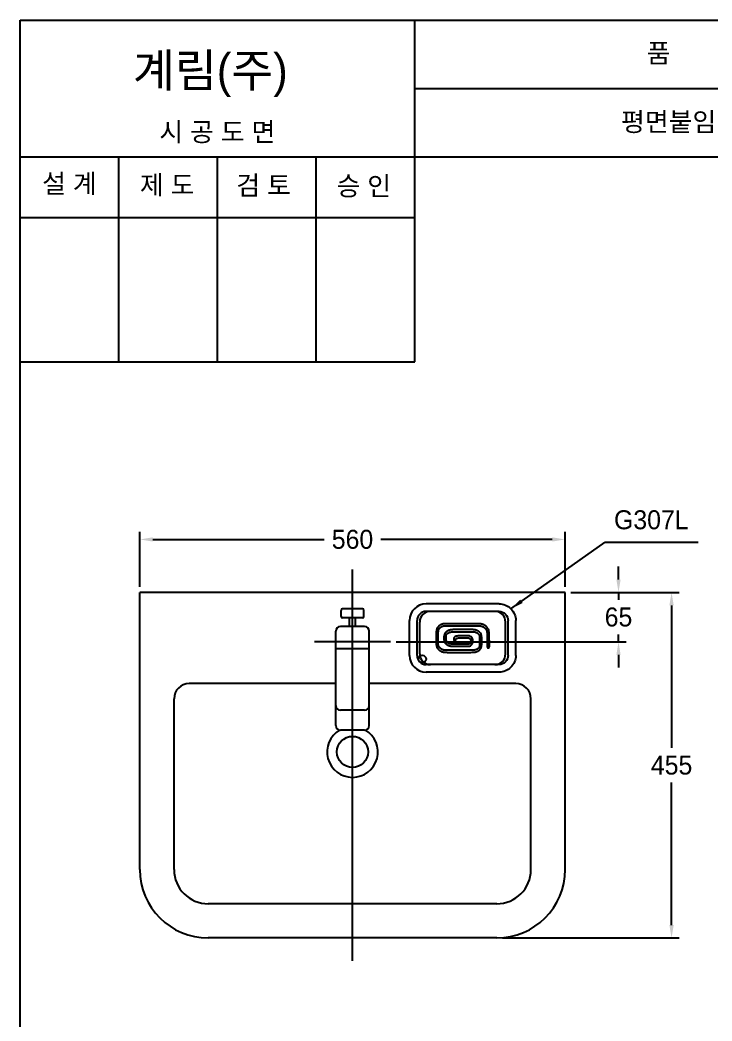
# Model space of a CAD drawing. Header units: millimetres. Extents: x 0 to 5648, y -67 to 2530.
# Drawn here: x 1936 to 2848, y 1212 to 2530 of the extents above; entities that cross this region are included whole.
import ezdxf
from ezdxf.enums import TextEntityAlignment as Align
from ezdxf.lldxf.tags import DXFTag

# ---------------------------------------------------------------- set-up
doc = ezdxf.new("R2010")
doc.units = ezdxf.units.MM
doc.layers.get('Defpoints').update_dxf_attribs({"color": 1})
for name, color, linetype in [('TEXT', 7, 'Continuous'), ('내부선 및 부속', 4, 'Continuous'), ('도각라인', 255, 'Continuous'), ('외형선', 3, 'Continuous'), ('중심선', 1, 'DASHED'), ('치수선', 7, 'Continuous')]:
    doc.layers.add(name, color=color, linetype=linetype)
doc.styles.add('____', font='')
doc.styles.add('타이틀', font='H2GTRM.TTF', dxfattribs={"height": 25})
doc.styles.get('____').set_extended_font_data('굴림')
tags = doc.linetypes.add('DASHDOT', pattern=[70, 31, -13, 13, -13]).pattern_tags.tags
tags[10:11] = [DXFTag(74, 4), DXFTag(75, 0), DXFTag(340, '0'), DXFTag(46, 0.0), DXFTag(50, 0.0), DXFTag(44, 0.0), DXFTag(45, 0.0)]
tags[8:9] = [DXFTag(74, 4), DXFTag(75, 0), DXFTag(340, '0'), DXFTag(46, 0.0), DXFTag(50, 0.0), DXFTag(44, 0.0), DXFTag(45, 0.0)]
tags[6:7] = [DXFTag(74, 4), DXFTag(75, 0), DXFTag(340, '0'), DXFTag(46, 0.0), DXFTag(50, 0.0), DXFTag(44, 0.0), DXFTag(45, 0.0)]
tags[4:5] = [DXFTag(74, 4), DXFTag(75, 0), DXFTag(340, '0'), DXFTag(46, 0.0), DXFTag(50, 0.0), DXFTag(44, 0.0), DXFTag(45, 0.0)]
tags = doc.linetypes.add('DASHED', pattern=[25.72, 12.86, -12.86]).pattern_tags.tags
tags[6:7] = [DXFTag(74, 4), DXFTag(75, 0), DXFTag(340, '0'), DXFTag(46, 0.0), DXFTag(50, 0.0), DXFTag(44, 0.0), DXFTag(45, 0.0)]
tags[4:5] = [DXFTag(74, 4), DXFTag(75, 0), DXFTag(340, '0'), DXFTag(46, 0.0), DXFTag(50, 0.0), DXFTag(44, 0.0), DXFTag(45, 0.0)]
doc.dimstyles.new('MSADIM', dxfattribs={"dimtxt": 33, "dimasz": 17, "dimexe": 10, "dimexo": 7.5, "dimgap": 10, "dimtad": 0, "dimtih": 1, "dimtoh": 1, "dimdec": 0, "dimzin": 1, "dimdsep": 46, "dimtxsty": '____', "dimcen": 11.25, "dimadec": 0, "dimazin": 0, "dimtfac": 1, "dimtdec": 0, "dimtix": 1, "dimtmove": 0, "dimatfit": 3, "dimfxl": 0, "dimtolj": 1, "dimtzin": 1, "dimarcsym": 0})

# ---------------------------------------------------------------- blocks, each defined once
blk = doc.blocks.new('*D1')
at = {"layer": 'Defpoints', "color": 0, "linetype": 'Continuous'}
for p in [(2654.1, 1846), (2094.1, 1776.2), (2654.1, 1776.2)]:
    blk.add_point(p, dxfattribs=at)
at = {"layer": '치수선', "color": 0, "linetype": 'Continuous', "lineweight": -2}
for p, q in [((2094.1, 1783.7), (2094.1, 1856)), ((2111.1, 1846), (2336.7, 1846)), ((2637.1, 1846), (2411.5, 1846)), ((2654.1, 1783.7), (2654.1, 1856))]:
    blk.add_line(p, q, dxfattribs=at)
at = {"layer": '치수선', "color": 0, "linetype": 'Continuous'}
for points in [[(2111.1, 1848.8), (2111.1, 1843.2), (2094.1, 1846)], [(2637.1, 1848.8), (2637.1, 1843.2), (2654.1, 1846)]]:
    blk.add_solid(points, dxfattribs=at)
at = {"layer": '치수선', "color": 0, "linetype": 'Continuous', "insert": (2374.1, 1846), "char_height": 25, "attachment_point": 5, "style": '____'}
blk.add_mtext('\\A1;560', dxfattribs=at)
blk = doc.blocks.new('*D2')
at = {"layer": 'Defpoints', "color": 0, "linetype": 'Continuous'}
for p in [(2654.1, 1776.2), (2724.4, 1776.2), (2424.1, 1711.2)]:
    blk.add_point(p, dxfattribs=at)
at = {"layer": '치수선', "color": 0, "linetype": 'Continuous', "lineweight": -2}
for p, q in [((2724.4, 1793.2), (2724.4, 1810.2)), ((2661.6, 1776.2), (2734.4, 1776.2)), ((2724.4, 1776.2), (2724.4, 1766.5)), ((2724.4, 1711.2), (2724.4, 1720.9)), ((2431.6, 1711.2), (2734.4, 1711.2)), ((2724.4, 1694.2), (2724.4, 1677.2))]:
    blk.add_line(p, q, dxfattribs=at)
at = {"layer": '치수선', "color": 0, "linetype": 'Continuous'}
for points in [[(2721.6, 1793.2), (2727.2, 1793.2), (2724.4, 1776.2)], [(2721.6, 1694.2), (2727.2, 1694.2), (2724.4, 1711.2)]]:
    blk.add_solid(points, dxfattribs=at)
at = {"layer": '치수선', "color": 0, "linetype": 'Continuous', "insert": (2724.4, 1743.7), "char_height": 25, "attachment_point": 5, "style": '____'}
blk.add_mtext('\\A1;65', dxfattribs=at)
blk = doc.blocks.new('*D3')
at = {"layer": 'Defpoints', "color": 0, "linetype": 'Continuous'}
for p in [(2654.1, 1776.2), (2564.1, 1321.2), (2794.3, 1321.2)]:
    blk.add_point(p, dxfattribs=at)
at = {"layer": '치수선', "color": 0, "linetype": 'Continuous', "lineweight": -2}
for p, q in [((2661.6, 1776.2), (2804.3, 1776.2)), ((2794.3, 1759.2), (2794.3, 1571.5)), ((2794.3, 1338.2), (2794.3, 1525.9)), ((2571.6, 1321.2), (2804.3, 1321.2))]:
    blk.add_line(p, q, dxfattribs=at)
at = {"layer": '치수선', "color": 0, "linetype": 'Continuous'}
for points in [[(2791.4, 1759.2), (2797.1, 1759.2), (2794.3, 1776.2)], [(2791.4, 1338.2), (2797.1, 1338.2), (2794.3, 1321.2)]]:
    blk.add_solid(points, dxfattribs=at)
at = {"layer": '치수선', "color": 0, "linetype": 'Continuous', "insert": (2794.3, 1548.7), "char_height": 25, "attachment_point": 5, "style": '____'}
blk.add_mtext('\\A1;455', dxfattribs=at)

msp = doc.modelspace()

# ---------------------------------------------------------------- linework, layer by layer
at = {"layer": '내부선 및 부속', "linetype": 'Continuous'}
for p, q in [((2387.1, 1754.6), (2361.1, 1754.6)), ((2567.1, 1761.2), (2471.1, 1761.2)), ((2387.1, 1742.6), (2361.1, 1742.6)), ((2370.1, 1731.2), (2370.1, 1742.6)), ((2378.1, 1731.2), (2378.1, 1742.6)), ((2567.1, 1751.2), (2471.1, 1751.2)), ((2561.6, 1751.2), (2476.6, 1751.2)), ((2390.1, 1731.2), (2358.1, 1731.2)), ((2449.1, 1693.2), (2449.1, 1739.2)), ((2459.1, 1693.2), (2459.1, 1739.2)), ((2462.6, 1695.2), (2462.6, 1737.2)), ((2575.6, 1695.2), (2575.6, 1737.2)), ((2579.1, 1693.2), (2579.1, 1739.2)), ((2589.1, 1693.2), (2589.1, 1739.2)), ((2352.1, 1627.2), (2352.1, 1725.2)), ((2396.1, 1627.2), (2396.1, 1725.2)), ((2533.5, 1724.4), (2534.1, 1724.3)), ((2551.5, 1720.7), (2551.6, 1707.8)), ((2554.3, 1705.7), (2554.1, 1721.7)), ((2396.1, 1702), (2352.1, 1702)), ((2519.2, 1708.1), (2507.5, 1708.1)), ((2567.1, 1681.2), (2471.1, 1681.2)), ((2561.6, 1681.2), (2476.6, 1681.2)), ((2567.1, 1671.2), (2471.1, 1671.2)), ((2352.1, 1600.9), (2352.1, 1627.2)), ((2396.1, 1600.9), (2396.1, 1627.2)), ((2390.1, 1621.2), (2358.1, 1621.2)), ((2390.1, 1594.9), (2358.1, 1594.9))]:
    msp.add_line(p, q, dxfattribs=at)
at = {"layer": '내부선 및 부속', "linetype": 'Continuous', "flags": 128}
for points in [[(2567.1, 1761.2, -0.414214), (2589.1, 1739.2)], [(2567.1, 1751.2, -0.414214), (2579.1, 1739.2)], [(2579.1, 1693.2, -0.414214), (2567.1, 1681.2)], [(2589.1, 1693.2, -0.414214), (2567.1, 1671.2)]]:
    msp.add_lwpolyline(points, format="xyb", dxfattribs=at)
at = {"layer": '내부선 및 부속', "linetype": 'Continuous'}
for centre, radius in [((2465.9, 1688.5), 5), ((2374.1, 1566.2), 20.5)]:
    msp.add_circle(centre, radius, dxfattribs=at)
for centre, radius, start, end in [((2361.1, 1752.6), 2, 90, 180), ((2387.1, 1752.6), 2, 0, 90), ((2471.1, 1739.2), 22, 90, 180), ((2361.1, 1744.6), 2, 180, 270), ((2387.1, 1744.6), 2, 270, 0), ((2471.1, 1739.2), 12, 90, 180), ((2476.6, 1737.2), 14, 90, 180), ((2561.6, 1737.2), 14, 0, 90), ((2358.1, 1725.2), 6, 90, 180), ((2390.1, 1725.2), 6, 0, 90), ((2543.3, 1723.4), 10.6, 17.0769, 30.9202), ((2545.7, 1724.1), 8.01, 16.4358, 17.0769), ((2471.1, 1693.2), 22, 180, 270), ((2471.1, 1693.2), 12, 180, 270), ((2476.6, 1695.2), 14, 180, 270), ((2561.6, 1695.2), 14, 270, 0), ((2358.1, 1627.2), 6, 180, 270), ((2390.1, 1627.2), 6, 270, 0), ((2374.1, 1566.2), 33.5, 120.5575, 59.4425), ((2358.1, 1600.9), 6, 180, 270), ((2390.1, 1600.9), 6, 270, 0)]:
    msp.add_arc(centre, radius, start, end, dxfattribs=at)
for points in [[(2359.1, 1744.6), (2359.1, 1748.6), (2359.1, 1752.6)], [(2389.1, 1744.6), (2389.1, 1748.6), (2389.1, 1752.6)], [(2506.9, 1732.4), (2520.9, 1732.4), (2534.9, 1732.4)], [(2484.3, 1720.4), (2484.3, 1719.8), (2484.3, 1719.1)], [(2484.3, 1719.1), (2484.3, 1718.4), (2484.3, 1717.8)], [(2487, 1718.1), (2487, 1718.4), (2487, 1718.6)], [(2487, 1714.3), (2487, 1714.6), (2487, 1714.9)], [(2487, 1712.3), (2487, 1712.8), (2487, 1713.3)], [(2487, 1710.2), (2487, 1711.2), (2487, 1712.3)]]:
    msp.add_open_spline(points, degree=2, dxfattribs=at)
for points, weights in [([(2487.2, 1731.3), (2485.3, 1729.3), (2484.7, 1726.7)], [1, 0.96395277977, 1]), ([(2489.3, 1733), (2488.1, 1732.3), (2487.2, 1731.3)], [1, 0.992818772793, 1]), ([(2487.2, 1725), (2487.5, 1727.7), (2489.3, 1729.7)], [1, 0.946192204952, 1]), ([(2491.5, 1734.2), (2490.3, 1733.7), (2489.3, 1733)], [1, 0.994671821594, 1]), ([(2489.3, 1729.7), (2490.4, 1730.7), (2491.7, 1731.3)], [1, 0.986086666584, 1]), ([(2492.9, 1734.6), (2492.2, 1734.4), (2491.5, 1734.2)], [1, 0.998110949993, 1]), ([(2491.7, 1731.3), (2492.9, 1731.9), (2494.3, 1732.1)], [1, 0.989710330963, 1]), ([(2494.4, 1734.9), (2493.6, 1734.8), (2492.9, 1734.6)], [1, 0.998395144939, 1]), ([(2494.3, 1732.1), (2495.1, 1732.2), (2495.9, 1732.3)], [1, 0.998968839645, 1]), ([(2498, 1735), (2496.2, 1735), (2494.4, 1734.9)], [1, 0.998420715332, 1]), ([(2495.9, 1732.3), (2496.6, 1732.3), (2497.4, 1732.3)], [1, 0.999827861786, 1]), ([(2497.4, 1732.3), (2499.1, 1732.4), (2500.7, 1732.4)], [1, 0.999952614307, 1]), ([(2505.1, 1735), (2501.5, 1735.1), (2498, 1735)], [1, 0.999958217144, 1]), ([(2500.7, 1732.4), (2503.8, 1732.4), (2506.9, 1732.4)], [1, 0.999998748302, 1]), ([(2503.6, 1726.9), (2502.4, 1726.7), (2501.3, 1726.4)], [1, 0.995652318001, 1]), ([(2508.6, 1727.2), (2506.1, 1727.3), (2503.6, 1726.9)], [1, 0.997030973434, 1]), ([(2537.2, 1735), (2521.1, 1735), (2505.1, 1735)], [1, 0.99999922514, 1]), ([(2532.6, 1727.2), (2520.6, 1727.2), (2508.6, 1727.2)], [1, 0.999999642372, 1]), ([(2536.1, 1726.7), (2534.4, 1727.1), (2532.6, 1727.2)], [1, 0.995383501053, 1]), ([(2534.9, 1732.4), (2537.1, 1732.4), (2539.4, 1732.3)], [1, 0.999861359596, 1]), ([(2542.3, 1734.8), (2539.7, 1735.1), (2537.2, 1735)], [1, 0.998617112637, 1]), ([(2539.4, 1732.3), (2540.2, 1732.3), (2541, 1732.2)], [1, 0.999873757362, 1]), ([(2541, 1732.2), (2541.7, 1732.2), (2542.4, 1732.1)], [1, 0.999480724335, 1]), ([(2543.8, 1734.6), (2543, 1734.8), (2542.3, 1734.8)], [1, 0.99895209074, 1]), ([(2542.4, 1732.1), (2543.8, 1731.9), (2545.1, 1731.4)], [1, 0.99342674017, 1]), ([(2545.1, 1734.3), (2544.5, 1734.5), (2543.8, 1734.6)], [1, 0.998930096626, 1]), ([(2547.5, 1733.3), (2546.4, 1733.9), (2545.1, 1734.3)], [1, 0.995204746723, 1]), ([(2545.1, 1731.4), (2548.3, 1730.3), (2550.1, 1727.3)], [1, 0.941465139389, 1]), ([(2552.4, 1728.8), (2550.6, 1731.7), (2547.5, 1733.3)], [1, 0.963856101036, 1]), ([(2550.1, 1727.3), (2550.7, 1726.2), (2551, 1725)], [0.999989211559, 0.989882051945, 1]), ([(2484.4, 1724.2), (2484.3, 1723), (2484.3, 1721.7)], [1, 0.999537229538, 1]), ([(2484.3, 1721.7), (2484.3, 1721.1), (2484.3, 1720.4)], [1, 0.999987006187, 1]), ([(2484.3, 1717.8), (2484.3, 1715.8), (2484.3, 1713.8)], [1, 0.999999821186, 1]), ([(2484.3, 1713.8), (2484.3, 1713.2), (2484.3, 1712.5)], [1, 0.999999880791, 1]), ([(2484.7, 1726.7), (2484.5, 1725.5), (2484.4, 1724.2)], [1, 0.997222781181, 1]), ([(2487, 1720.6), (2487, 1721.7), (2487.1, 1722.7)], [1, 0.999947965145, 1]), ([(2487, 1719.6), (2487, 1720.1), (2487, 1720.6)], [1, 0.999996840954, 1]), ([(2487, 1718.6), (2487, 1719.1), (2487, 1719.6)], [1, 0.999999582767, 1]), ([(2487, 1714.9), (2487, 1716.5), (2487, 1718.1)], [1, 0.999999880791, 1]), ([(2487, 1713.3), (2487, 1713.8), (2487, 1714.3)], [1, 0.999999940395, 1]), ([(2487.1, 1723), (2487.1, 1724), (2487.2, 1725)], [1, 0.99901676178, 1]), ([(2487.1, 1722.7), (2487.1, 1722.8), (2487.1, 1723)], [1, 0.999998748302, 1]), ([(2496.8, 1723.6), (2496.3, 1723.1), (2495.9, 1722.5)], [1, 0.995647370815, 1]), ([(2498.1, 1724.6), (2497.4, 1724.2), (2496.8, 1723.6)], [1, 0.997050523758, 1]), ([(2499.6, 1725.6), (2498.8, 1725.2), (2498.1, 1724.6)], [1, 0.997648477554, 1]), ([(2500.4, 1726), (2500, 1725.8), (2499.6, 1725.6)], [1, 0.999336242676, 1]), ([(2501.3, 1726.4), (2500.9, 1726.2), (2500.4, 1726)], [1, 0.999205291271, 1]), ([(2504.5, 1724.3), (2505.3, 1724.4), (2506.1, 1724.4)], [1, 0.999254465103, 1]), ([(2506.1, 1724.4), (2508.3, 1724.5), (2510.5, 1724.5)], [1, 0.999756395817, 1]), ([(2510.5, 1724.5), (2520.6, 1724.5), (2530.7, 1724.5)], [1, 0.999998509884, 1]), ([(2530.7, 1724.5), (2532.1, 1724.5), (2533.5, 1724.4)], [1, 0.999343335629, 1]), ([(2537.2, 1726.4), (2536.6, 1726.6), (2536.1, 1726.7)], [1, 0.999064683914, 1]), ([(2538, 1726.1), (2537.6, 1726.3), (2537.2, 1726.4)], [1, 0.999244809151, 1]), ([(2539.6, 1725.2), (2538.9, 1725.7), (2538, 1726.1)], [1, 0.997297823429, 1]), ([(2542.7, 1722.4), (2541.4, 1724.2), (2539.6, 1725.2)], [1, 0.978946268559, 1]), ([(2551, 1725), (2551.2, 1723.9), (2551.3, 1722.8)], [1, 0.997924745083, 1]), ([(2551.3, 1722.8), (2551.4, 1721.7), (2551.5, 1720.7)], [1, 0.999730587006, 1]), ([(2553.9, 1724.1), (2553.8, 1725.3), (2553.4, 1726.4)], [1, 0.99708032608, 1]), ([(2554.1, 1721.7), (2554.1, 1722.9), (2553.9, 1724.1)], [1, 0.999366462231, 1]), ([(2484.3, 1712.5), (2484.3, 1711.9), (2484.3, 1711.2)], [1, 0.999998152256, 1]), ([(2484.3, 1711.2), (2484.3, 1710), (2484.3, 1708.7)], [1, 0.999874889851, 1]), ([(2484.3, 1708.7), (2484.4, 1707.5), (2484.6, 1706.3)], [1, 0.997578918934, 1]), ([(2484.6, 1706.3), (2484.8, 1705), (2485.4, 1703.7)], [1, 0.991069853306, 1]), ([(2485.4, 1703.7), (2487.2, 1700.6), (2490.3, 1699)], [1, 0.959776341915, 1]), ([(2487.1, 1707.9), (2487, 1709.1), (2487, 1710.2)], [1, 0.999459803104, 1]), ([(2487.7, 1705.3), (2487.1, 1706.5), (2487.1, 1707.9)], [1, 0.983208537102, 1]), ([(2492.7, 1700.8), (2489.4, 1702.2), (2487.7, 1705.3)], [1, 0.946283042431, 1]), ([(2495.6, 1700.2), (2494.1, 1700.3), (2492.7, 1700.8)], [1, 0.988788306713, 1]), ([(2495.6, 1710.5), (2495.6, 1710.4), (2495.7, 1710.3)], [1, 0.999879419804, 1]), ([(2495.7, 1710.3), (2496.8, 1708.6), (2498.6, 1707.4)], [1, 0.975969076157, 1]), ([(2498.6, 1707.4), (2499.3, 1706.9), (2500.2, 1706.5)], [1, 0.996865451336, 1]), ([(2500.2, 1706.5), (2500.6, 1706.3), (2501, 1706.2)], [1, 0.999286711216, 1]), ([(2501, 1706.2), (2501.6, 1706), (2502.1, 1705.9)], [1, 0.998782992363, 1]), ([(2502.6, 1708.6), (2502.3, 1708.6), (2502, 1708.7)], [1, 0.999561190605, 1]), ([(2502.1, 1705.9), (2503.8, 1705.4), (2505.6, 1705.4)], [1, 0.994699597359, 1]), ([(2503.5, 1708.4), (2503, 1708.4), (2502.6, 1708.6)], [1, 0.999089598656, 1]), ([(2504.6, 1708.2), (2504, 1708.3), (2503.5, 1708.4)], [1, 0.999141514301, 1]), ([(2507.5, 1708.1), (2506.1, 1708.1), (2504.6, 1708.2)], [1, 0.999011933804, 1]), ([(2505.6, 1705.4), (2505.8, 1705.4), (2505.9, 1705.4)], [1, 0.999984025955, 1]), ([(2505.9, 1705.4), (2512.6, 1705.4), (2519.2, 1705.4)], [1, 0.999997615814, 1]), ([(2528.6, 1708.8), (2528.5, 1708.7), (2528.4, 1708.6)], [1, 0.999029159546, 1]), ([(2529.3, 1706), (2531.2, 1707.1), (2532, 1709.1)], [1, 0.941472828388, 1]), ([(2537.7, 1701.2), (2534.9, 1700), (2531.8, 1700.1)], [1, 0.977710664272, 1]), ([(2532, 1709.1), (2532.1, 1709.3), (2532.1, 1709.5)], [1, 0.999464809895, 1]), ([(2540, 1702.8), (2539, 1701.8), (2537.7, 1701.2)], [1, 0.98201084137, 1]), ([(2539.3, 1699), (2540.5, 1699.7), (2541.5, 1700.6)], [1, 0.993131816387, 1]), ([(2540.7, 1703.9), (2540.4, 1703.3), (2540, 1702.8)], [1, 0.993232131004, 1]), ([(2541.2, 1705.1), (2541, 1704.5), (2540.7, 1703.9)], [1, 0.992170214653, 1]), ([(2541.5, 1707.1), (2541.4, 1706.1), (2541.2, 1705.1)], [1, 0.994230389595, 1]), ([(2541.5, 1709.7), (2541.5, 1708.7), (2541.5, 1707.7)], [1, 0.999879360199, 1]), ([(2541.5, 1707.7), (2541.5, 1707.4), (2541.5, 1707.1)], [1, 0.999927401543, 1]), ([(2541.5, 1700.6), (2541.9, 1701), (2542.3, 1701.4)], [1, 0.997981309891, 1]), ([(2542.3, 1701.4), (2542.7, 1701.9), (2543, 1702.4)], [1, 0.997133791447, 1]), ([(2543, 1702.4), (2543.5, 1703.3), (2543.8, 1704.3)], [1, 0.990163445473, 1]), ([(2543.8, 1704.3), (2544.1, 1705.5), (2544.2, 1706.7)], [1, 0.994770824909, 1]), ([(2544.2, 1706.7), (2544.3, 1708.6), (2544.2, 1710.5)], [1, 0.999521255493, 1]), ([(2490.3, 1699), (2491.5, 1698.3), (2492.8, 1697.9)], [1, 0.993183910847, 1]), ([(2492.8, 1697.9), (2493.4, 1697.8), (2494.1, 1697.6)], [1, 0.998437225819, 1]), ([(2494.1, 1697.6), (2494.9, 1697.5), (2495.7, 1697.5)], [1, 0.998926401138, 1]), ([(2497, 1700.1), (2496.3, 1700.1), (2495.6, 1700.2)], [1, 0.999584972858, 1]), ([(2495.7, 1697.5), (2498.3, 1697.3), (2500.9, 1697.3)], [1, 0.999321401119, 1]), ([(2498.6, 1700), (2497.8, 1700), (2497, 1700.1)], [1, 0.999937474728, 1]), ([(2503.3, 1700), (2500.9, 1700), (2498.6, 1700)], [1, 0.999974727631, 1]), ([(2500.9, 1697.3), (2510.1, 1697.3), (2519.2, 1697.3)], [1, 0.999999821186, 1]), ([(2519.2, 1700), (2511.2, 1700), (2503.3, 1700)], [1, 0.999999940395, 1]), ([(2531.8, 1700.1), (2525.5, 1700), (2519.2, 1700)], [1, 0.999908387661, 1]), ([(2533.5, 1697.4), (2536.6, 1697.6), (2539.3, 1699)], [1, 0.975972473621, 1])]:
    msp.add_rational_spline(points, weights, degree=2, dxfattribs=at)
for points, knots in [([(2495.9, 1722.5), (2495.7, 1722.1), (2495.3, 1721.4), (2494.7, 1719.7), (2494.5, 1717.5), (2494.5, 1715.1), (2494.6, 1712.7), (2495.1, 1711.3), (2495.6, 1710.5)], [0, 0, 0, 0, 0.104371, 0.202774, 0.419026, 0.646043, 0.773947, 1, 1, 1, 1]), ([(2502, 1708.7), (2501, 1709.1), (2499.4, 1709.9), (2497.6, 1712), (2497.2, 1714.7), (2497.3, 1716.9), (2497.3, 1719.1), (2498, 1721), (2500.4, 1723.2), (2502.8, 1724.1), (2504.5, 1724.3)], [0, 0, 0, 0, 0.138499, 0.25656, 0.356288, 0.506765, 0.56327, 0.656888, 0.763487, 1, 1, 1, 1]), ([(2532.1, 1709.5), (2532.8, 1711.4), (2532.7, 1714.5), (2530.6, 1717.7), (2528.1, 1719.1), (2525.5, 1719.1), (2521.1, 1719), (2516.6, 1719.1), (2511.9, 1718.9), (2509.2, 1718.4), (2507.7, 1716.7), (2507.5, 1715), (2507.3, 1713.9), (2507.9, 1712.9), (2508.9, 1712.8), (2509.8, 1713), (2510.3, 1713.9), (2510.2, 1714.7), (2510.9, 1715.8), (2512.8, 1716.3), (2517.9, 1716.4), (2523.1, 1716.3), (2527.9, 1716.3), (2529.4, 1715), (2530, 1712.9), (2529.8, 1710.6), (2529.1, 1709.2), (2528.6, 1708.8)], [0, 0, 0, 0, 0.087843, 0.131389, 0.171922, 0.212543, 0.247034, 0.369044, 0.415974, 0.458199, 0.492253, 0.511762, 0.532059, 0.544276, 0.556675, 0.576753, 0.582874, 0.600984, 0.612631, 0.638529, 0.6839, 0.846407, 0.871426, 0.899487, 0.930935, 0.968943, 1, 1, 1, 1]), ([(2534.1, 1724.3), (2534.8, 1724.2), (2536.2, 1723.9), (2538.6, 1722.9), (2541, 1720.7), (2541.5, 1717.9), (2541.5, 1714.3), (2541.5, 1711.7), (2541.5, 1709.7)], [0, 0, 0, 0, 0.110959, 0.223108, 0.423896, 0.598975, 0.674343, 1, 1, 1, 1]), ([(2544.2, 1710.5), (2544.2, 1712.6), (2544.3, 1714.6), (2544.2, 1718.7), (2543.8, 1720.8), (2542.7, 1722.4)], [0, 0, 0, 0, 0.5, 0.5, 1, 1, 1, 1]), ([(2528.4, 1708.6), (2527.8, 1708.1), (2526.9, 1708.1), (2525.4, 1708.1), (2524.6, 1708.1), (2522.3, 1708.1), (2520.8, 1708.1), (2519.2, 1708.1)], [0, 0, 0, 0, 0.25, 0.25, 0.5, 0.5, 1, 1, 1, 1]), ([(2519.2, 1705.4), (2520.9, 1705.4), (2522.6, 1705.4), (2526, 1705.3), (2527.8, 1705.2), (2529.3, 1706)], [0, 0, 0, 0, 0.5, 0.5, 1, 1, 1, 1]), ([(2551.6, 1707.8), (2551.7, 1706.7), (2551.5, 1705.3), (2551.7, 1703.8), (2552.4, 1703), (2553.9, 1703.1), (2554.5, 1704.6), (2554.3, 1705.3), (2554.3, 1705.7)], [0, 0, 0, 0, 0.392807, 0.452711, 0.512513, 0.751502, 0.84744, 1, 1, 1, 1]), ([(2519.2, 1697.3), (2521.6, 1697.3), (2524, 1697.3), (2528.8, 1697.3), (2531.2, 1697.3), (2533.5, 1697.4)], [0, 0, 0, 0, 0.5, 0.5, 1, 1, 1, 1])]:
    msp.add_open_spline(points, degree=3, knots=knots, dxfattribs=at)
at = {"layer": '도각라인', "color": 7}
for p, q in [((1936.3, 0), (1936.3, 2530)), ((1936.3, 2530), (3736.3, 2530)), ((2456.3, 2080), (2456.3, 2530)), ((2456.3, 2440), (3736.3, 2440)), ((1936.3, 2350), (3736.3, 2350)), ((2066.3, 2080), (2066.3, 2350)), ((2196.3, 2080), (2196.3, 2350)), ((2326.3, 2080), (2326.3, 2350)), ((1936.3, 2270), (2456.3, 2270)), ((1936.3, 2080), (2456.3, 2080))]:
    msp.add_line(p, q, dxfattribs=at)
at = {"layer": '외형선', "linetype": 'Continuous'}
for p, q in [((2654.1, 1776.2), (2094.1, 1776.2)), ((2094.1, 1411.2), (2094.1, 1776.2)), ((2654.1, 1411.2), (2654.1, 1776.2)), ((2352.1, 1656.2), (2159.1, 1656.2)), ((2589.1, 1656.2), (2396.1, 1656.2)), ((2139.1, 1411.2), (2139.1, 1636.2)), ((2609.1, 1411.2), (2609.1, 1636.2)), ((2564.1, 1366.2), (2184.1, 1366.2)), ((2564.1, 1321.2), (2184.1, 1321.2))]:
    msp.add_line(p, q, dxfattribs=at)
for centre, radius, start, end in [((2159.1, 1636.2), 20, 90, 180), ((2589.1, 1636.2), 20, 0, 90), ((2184.1, 1411.2), 90, 180, 270), ((2184.1, 1411.2), 45, 180, 270), ((2564.1, 1411.2), 90, 270, 0), ((2564.1, 1411.2), 45, 270, 0)]:
    msp.add_arc(centre, radius, start, end, dxfattribs=at)
at = {"layer": '중심선', "linetype": 'DASHDOT'}
for p, q in [((2374.1, 1291.2), (2374.1, 1806.2)), ((2424.1, 1711.2), (2324.1, 1711.2))]:
    msp.add_line(p, q, dxfattribs=at)

# ---------------------------------------------------------------- texts
at = {"layer": 'TEXT', "style": '타이틀'}
msp.add_text('계림(주)', height=44, dxfattribs=at).set_placement((2084.9, 2441.8))
for s, p in [('품             명', (2851.9, 2486.4)), ('평면붙임 세면기', (2842, 2396)), ('시 공 도 면', (2196.1, 2382.7)), ('설 계', (2001.3, 2314.6)), ('제 도', (2130, 2312.9)), ('검 토', (2257, 2312.3)), ('승 인', (2389, 2311.4))]:
    msp.add_text(s, height=25, dxfattribs=at).set_placement(p, align=Align.MIDDLE_CENTER)
at = {"layer": 'TEXT', "insert": (2718.5, 1884.4), "char_height": 25, "width": 380.447, "attachment_point": 1, "line_spacing_factor": 0.963855, "style": '타이틀'}
msp.add_mtext('\\A1;G307L', dxfattribs=at)

# ---------------------------------------------------------------- dimensions: what is measured, and where the dimension line sits
at = {"layer": '치수선', "linetype": 'Continuous'}
dim = msp.add_linear_dim(base=(2654.1, 1846), p1=(2094.1, 1776.2), p2=(2654.1, 1776.2), dimstyle='MSADIM', override={"dimtxt": 25}, dxfattribs=at)
dim.commit()
dim.dimension.update_dxf_attribs({"geometry": '*D1', "text_midpoint": (2374.1, 1846), "dimtype": 160})
for base, p1, p2, picture, middle in [((2724.4, 1776.2), (2424.1, 1711.2), (2654.1, 1776.2), '*D2', (2724.4, 1743.7)), ((2794.3, 1321.2), (2654.1, 1776.2), (2564.1, 1321.2), '*D3', (2794.3, 1548.7))]:
    dim = msp.add_linear_dim(base=base, p1=p1, p2=p2, angle=90, dimstyle='MSADIM', override={"dimtxt": 25}, dxfattribs=at)
    dim.commit()
    dim.dimension.update_dxf_attribs({"geometry": picture, "text_midpoint": middle, "dimtype": 160})

# ---------------------------------------------------------------- leaders
msp.add_leader([(2582.7, 1754.7), (2706.9, 1842.4), (2829.5, 1842.4)], dimstyle='MSADIM', override={"dimtxt": 25}, dxfattribs=at)

doc.saveas('drawing.dxf')
